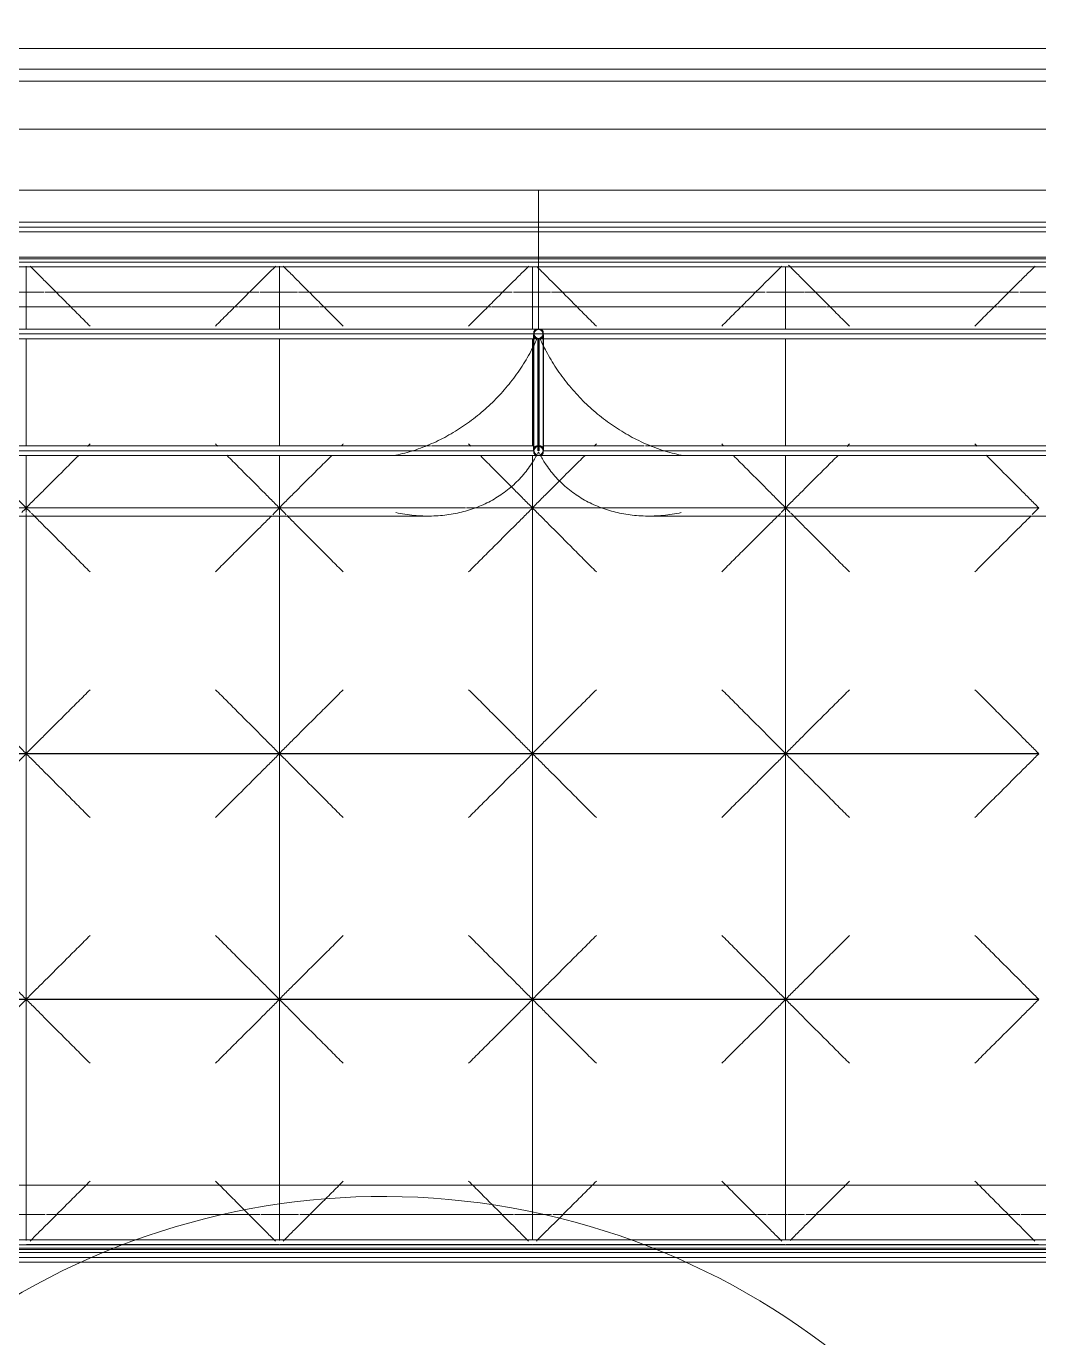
# Model space of a CAD drawing. Header units: inches. Extents: x -2349 to 1043, y -456 to 2193.
# Drawn here: x 763.83 to 796.83, y 405.72 to 448.45 of the extents above; entities that cross this region are included whole.
import ezdxf

# ---------------------------------------------------------------- set-up
doc = ezdxf.new("R2010")
doc.units = ezdxf.units.IN
doc.header["$MEASUREMENT"] = 0
doc.linetypes.add('Dash 1_16_', pattern=[0.125, 0.0625, -0.0625])
for name, color, linetype, lineweight in [('A-DETL', 90, 'Continuous', 9), ('G-ANNO-REVC', 71, 'Continuous', 9), ('I-FURN', 30, 'Continuous', 9)]:
    doc.layers.add(name, color=color, linetype=linetype, lineweight=lineweight)

# ---------------------------------------------------------------- blocks, each defined once
blk = doc.blocks.new('REVIT_SLU235C - REVIT_SLU235C-8102932-7TH FLOOR POWER _ SIGNAL')
at = {"layer": 'I-FURN'}
for p, q in [((46.077, 17.98), (-46.219, 17.98)), ((45.4, 17.302), (-45.541, 17.302)), ((43.331, 17.302), (-43.473, 17.302)), ((-45.159, 16.92), (45.017, 16.92)), ((45.017, 16.92), (-45.159, 16.92)), ((-43.593, 15.353), (43.451, 15.353)), ((43.331, 15.353), (-43.473, 15.353)), ((-12.446, 13.366), (12.446, 13.366)), ((12.446, 13.366), (12.446, 12.245)), ((12.446, 13.366), (12.446, 8.831)), ((12.447, 12.245), (12.447, 13.366)), ((12.447, 13.366), (37.338, 13.366)), ((12.447, 13.366), (12.447, 8.831)), ((12.446, 12.319), (-12.446, 12.319)), ((-12.446, 12.162), (12.446, 12.162)), ((-12.446, 12.004), (12.446, 12.004)), ((12.446, 12.015), (12.446, 11.267)), ((37.338, 12.319), (12.447, 12.319)), ((12.447, 12.162), (37.338, 12.162)), ((12.447, 11.267), (12.447, 12.015)), ((12.447, 12.004), (37.338, 12.004)), ((12.446, 11.18), (-12.446, 11.18)), ((12.446, 11.127), (-12.446, 11.127)), ((12.446, 11.267), (12.446, 9.624)), ((12.447, 9.624), (12.447, 11.267)), ((37.166, 11.18), (12.447, 11.18)), ((37.113, 11.127), (12.447, 11.127)), ((12.446, 11.023), (-12.446, 11.023)), ((-12.446, 11.015), (-4.25, 11.015)), ((-12.446, 11.015), (12.446, 11.015)), ((-12.446, 10.865), (12.446, 10.865)), ((-4.25, 11.015), (4, 11.015)), ((-4.25, 10.886), (-4.25, 9.737)), ((-4.25, 10.886), (-4.25, 9.737)), ((4, 11.015), (12.25, 11.015)), ((4, 10.886), (4, 9.737)), ((4, 9.737), (4, 10.886)), ((12.25, 11.015), (12.446, 11.015)), ((12.25, 9.737), (12.25, 10.875)), ((12.25, 9.737), (12.25, 10.875)), ((37.008, 11.023), (12.447, 11.023)), ((12.447, 11.015), (20.5, 11.015)), ((12.447, 11.015), (37.001, 11.015)), ((12.447, 10.865), (36.851, 10.865)), ((20.5, 11.015), (28.75, 11.015)), ((20.5, 10.874), (20.5, 9.737)), ((20.5, 10.874), (20.5, 9.737)), ((-3.66, 10.039), (-4.87, 10.039)), ((-3.66, 10.039), (-4.87, 10.039)), ((3.338, 10.039), (-3.63, 10.039)), ((3.338, 10.039), (-3.63, 10.039)), ((4.59, 10.039), (3.38, 10.039)), ((4.59, 10.039), (3.38, 10.039)), ((11.588, 10.039), (4.62, 10.039)), ((11.588, 10.039), (4.62, 10.039)), ((12.446, 10.039), (11.63, 10.039)), ((12.446, 10.039), (11.63, 10.039)), ((12.84, 10.039), (12.447, 10.039)), ((12.84, 10.039), (12.447, 10.039)), ((19.838, 10.039), (12.87, 10.039)), ((19.838, 10.039), (12.87, 10.039)), ((21.09, 10.039), (19.88, 10.039)), ((21.09, 10.039), (19.88, 10.039)), ((28.088, 10.039), (21.12, 10.039)), ((28.088, 10.039), (21.12, 10.039)), ((29.34, 10.039), (28.13, 10.039)), ((29.34, 10.039), (28.13, 10.039)), ((-2.937, 9.56), (-5.578, 9.56)), ((-4.25, 9.737), (-4.25, 8.825)), ((-4.25, 9.737), (-4.25, 8.825)), ((2.651, 9.56), (-2.922, 9.56)), ((5.313, 9.56), (2.672, 9.56)), ((4, 9.737), (4, 8.831)), ((4, 8.831), (4, 9.737)), ((10.901, 9.56), (5.328, 9.56)), ((12.446, 9.56), (10.922, 9.56)), ((12.25, 8.831), (12.25, 9.737)), ((12.25, 8.831), (12.25, 9.737)), ((12.446, 9.624), (12.446, 9.56)), ((12.446, 8.831), (12.446, 9.56)), ((12.447, 9.56), (12.447, 9.624)), ((13.563, 9.56), (12.447, 9.56)), ((12.447, 9.56), (12.447, 8.831)), ((19.151, 9.56), (13.578, 9.56)), ((21.813, 9.56), (19.172, 9.56)), ((20.5, 9.737), (20.5, 8.825)), ((20.5, 9.737), (20.5, 8.825)), ((27.401, 9.56), (21.828, 9.56)), ((30.063, 9.56), (27.422, 9.56)), ((12.478, 8.838), (-12.478, 8.838)), ((12.294, 8.681), (-12.294, 8.681)), ((-12.293, 8.685), (12.293, 8.685)), ((12.288, 8.648), (12.288, 4.908)), ((12.289, 8.713), (12.289, 4.842)), ((12.293, 8.685), (12.464, 8.685)), ((12.431, 8.681), (12.294, 8.681)), ((37.371, 8.838), (12.414, 8.838)), ((12.429, 8.685), (12.599, 8.685)), ((12.599, 8.681), (12.462, 8.681)), ((12.599, 8.685), (37.356, 8.685)), ((37.338, 8.681), (12.599, 8.681)), ((12.603, 4.842), (12.603, 8.713)), ((12.604, 4.908), (12.604, 8.648)), ((-12.413, 8.523), (12.413, 8.523)), ((-4.25, 8.527), (-4.25, 5.019)), ((-4.25, 8.527), (-4.25, 5.019)), ((4, 8.531), (4, 5.025)), ((4, 5.025), (4, 8.531)), ((12.25, 5.025), (12.25, 8.527)), ((12.25, 5.025), (12.25, 8.527)), ((12.429, 4.871), (12.429, 8.525)), ((12.446, 4.875), (12.446, 8.527)), ((12.446, 8.153), (12.446, 8.527)), ((12.446, 4.875), (12.446, 8.153)), ((12.447, 8.527), (12.447, 4.875)), ((12.447, 8.527), (12.447, 8.149)), ((12.447, 8.149), (12.447, 4.875)), ((12.464, 8.525), (12.464, 4.871)), ((12.48, 8.523), (37.305, 8.523)), ((20.5, 8.527), (20.5, 5.019)), ((20.5, 8.527), (20.5, 5.019)), ((12.293, 4.871), (-11.593, 4.871)), ((-11.592, 4.875), (12.292, 4.875)), ((8.926, 5.033), (-8.963, 5.033)), ((-7.793, 4.718), (12.336, 4.718)), ((-4.25, 4.721), (-4.25, 3.014)), ((-4.25, 4.721), (-4.25, 3.014)), ((4, 4.726), (4, 3.014)), ((4, 3.014), (4, 4.726)), ((12.294, 5.033), (8.963, 5.033)), ((12.25, 4.558), (12.25, 4.721)), ((12.25, 4.558), (12.25, 4.721)), ((12.336, 4.718), (12.478, 4.718)), ((12.414, 4.718), (12.556, 4.718)), ((12.556, 4.718), (17.093, 4.718)), ((15.893, 5.033), (12.599, 5.033)), ((12.6, 4.875), (37.185, 4.875)), ((37.185, 4.871), (12.6, 4.871)), ((33.818, 5.033), (15.929, 5.033)), ((17.099, 4.718), (37.229, 4.718)), ((20.5, 4.721), (20.5, 3.014)), ((20.5, 4.721), (20.5, 3.014)), ((12.25, 3.014), (12.25, 4.558)), ((12.25, 3.014), (12.25, 4.558)), ((-4.25, 3.014), (-10.314, 3.014)), ((-10.303, 3.009), (-4.25, 3.009)), ((-4.25, 3.014), (4, 3.014)), ((-4.25, 3.009), (-4.25, 2.857)), ((-4.25, 2.857), (-4.25, 3.009)), ((-4.25, 3.009), (4, 3.009)), ((4, 3.014), (10.071, 3.014)), ((4, 2.78), (4, 3.009)), ((4, 3.009), (10.071, 3.009)), ((10.098, 3.009), (10.303, 3.009)), ((10.099, 3.014), (10.314, 3.014)), ((10.303, 3.009), (12.25, 3.009)), ((10.314, 3.014), (12.25, 3.014)), ((14.578, 3.014), (12.25, 3.014)), ((12.25, 3.009), (12.25, -4.992)), ((12.25, 3.009), (14.589, 3.009)), ((20.5, 3.014), (14.578, 3.014)), ((14.589, 3.009), (20.5, 3.009)), ((20.5, 3.014), (28.75, 3.014)), ((20.5, 2.857), (20.5, 3.009)), ((20.5, 2.857), (20.5, 3.009)), ((20.5, 3.009), (28.75, 3.009)), ((-8.855, 2.746), (8.855, 2.746)), ((-4.25, 2.834), (-4.25, 2.747)), ((-4.25, 2.747), (-4.25, 2.834)), ((-4.25, 2.747), (-4.25, -4.992)), ((-4.25, -4.992), (-4.25, 2.747)), ((4, -4.992), (4, 2.747)), ((16.038, 2.746), (33.747, 2.746)), ((20.5, 2.747), (20.5, 2.835)), ((20.5, 2.747), (20.5, 2.835)), ((20.5, -4.992), (20.5, 2.747)), ((20.5, -4.992), (20.5, 2.747)), ((-4.25, -4.992), (-12.5, -4.992)), ((-12.5, -4.997), (-4.25, -4.997)), ((4, -4.992), (-4.25, -4.992)), ((-4.25, -12.998), (-4.25, -4.997)), ((-4.25, -4.997), (4, -4.997)), ((-4.25, -4.997), (-4.25, -12.998)), ((12.25, -4.992), (4, -4.992)), ((4, -12.998), (4, -4.997)), ((4, -4.997), (12.25, -4.997)), ((4, -4.997), (4, -12.998)), ((12.25, -4.992), (20.5, -4.992)), ((12.25, -12.998), (12.25, -4.997)), ((12.25, -4.997), (20.5, -4.997)), ((12.25, -4.997), (12.25, -12.998)), ((28.75, -4.992), (20.5, -4.992)), ((20.5, -12.998), (20.5, -4.997)), ((20.5, -4.997), (28.75, -4.997)), ((20.5, -4.997), (20.5, -12.998)), ((-4.25, -12.998), (-12.5, -12.998)), ((-12.5, -13.002), (-4.25, -13.002)), ((4, -12.998), (-4.25, -12.998)), ((-4.25, -20.861), (-4.25, -13.002)), ((-4.25, -13.002), (4, -13.002)), ((-4.25, -20.861), (-4.25, -13.002)), ((12.25, -12.998), (4, -12.998)), ((4, -13.002), (4, -20.861)), ((4, -13.002), (12.25, -13.002)), ((4, -13.002), (4, -20.861)), ((20.5, -12.998), (12.25, -12.998)), ((12.25, -20.845), (12.25, -13.002)), ((12.25, -13.002), (20.5, -13.002)), ((12.25, -20.845), (12.25, -13.002)), ((28.75, -12.998), (20.5, -12.998)), ((20.5, -20.845), (20.5, -13.002)), ((20.5, -13.002), (28.75, -13.002)), ((20.5, -13.002), (20.5, -20.845)), ((36.025, -19.055), (-36.239, -19.055)), ((-36.239, -19.055), (36.025, -19.055)), ((-3.63, -20.014), (-4.839, -20.014)), ((-4.839, -20.014), (-3.63, -20.014)), ((3.38, -20.014), (-3.587, -20.014)), ((-3.587, -20.014), (3.38, -20.014)), ((4.62, -20.014), (3.411, -20.014)), ((3.411, -20.014), (4.62, -20.014)), ((11.63, -20.014), (4.663, -20.014)), ((4.663, -20.014), (11.63, -20.014)), ((12.87, -20.014), (11.661, -20.014)), ((11.661, -20.014), (12.87, -20.014)), ((19.88, -20.014), (12.913, -20.014)), ((12.913, -20.014), (19.88, -20.014)), ((20.565, -20.014), (19.911, -20.014)), ((19.911, -20.014), (20.565, -20.014)), ((21.12, -20.014), (20.583, -20.014)), ((20.583, -20.014), (21.12, -20.014)), ((28.13, -20.014), (21.163, -20.014)), ((21.163, -20.014), (28.13, -20.014)), ((29.37, -20.014), (28.161, -20.014)), ((28.161, -20.014), (29.37, -20.014)), ((36.851, -20.84), (-37.1, -20.84)), ((-37.415, -21.155), (37.166, -21.155)), ((-37.363, -21.102), (37.113, -21.102)), ((36.363, -21.003), (-36.505, -21.003)), ((-36.505, -21.003), (36.363, -21.003)), ((36.098, -21.25), (-36.239, -21.25)), ((-12.5, -21.003), (-4.25, -21.003)), ((4, -21.003), (-4.25, -21.003)), ((-4.245, -20.998), (3.995, -20.998)), ((3.986, -20.989), (-4.236, -20.989)), ((4, -21.003), (12.25, -21.003)), ((4.005, -20.998), (12.245, -20.998)), ((12.236, -20.989), (4.014, -20.989)), ((20.5, -21.003), (12.25, -21.003)), ((12.255, -20.998), (20.495, -20.998)), ((20.486, -20.989), (12.264, -20.989)), ((28.75, -21.003), (20.5, -21.003)), ((20.505, -20.998), (28.745, -20.998)), ((28.736, -20.989), (20.514, -20.989)), ((-36.239, -21.408), (36.098, -21.408)), ((36.098, -21.408), (-36.239, -21.408)), ((-36.239, -21.565), (36.098, -21.565))]:
    blk.add_line(p, q, dxfattribs=at)
for points, knots in [([(-3.103, 9.868), (-3.285, 10.05), (-3.58, 10.343), (-3.911, 10.679), (-4.068, 10.835), (-4.126, 10.892)], [-0.5838406, -0.5838406, -0.5838406, -0.5838406, -0.3333333, -0.1666667, -0.0696455, -0.0696455, -0.0696455, -0.0696455]), ([(3.88, 10.892), (3.823, 10.835), (3.663, 10.674), (3.33, 10.346), (3.035, 10.049), (2.853, 9.867)], [0.0696455, 0.0696455, 0.0696455, 0.0696455, 0.1666667, 0.3333333, 0.5838406, 0.5838406, 0.5838406, 0.5838406]), ([(5.147, 9.868), (4.965, 10.05), (4.67, 10.343), (4.339, 10.679), (4.182, 10.835), (4.124, 10.892)], [-0.5838406, -0.5838406, -0.5838406, -0.5838406, -0.3333333, -0.1666667, -0.0696455, -0.0696455, -0.0696455, -0.0696455]), ([(12.13, 10.892), (12.073, 10.835), (11.913, 10.674), (11.58, 10.346), (11.285, 10.049), (11.103, 9.867)], [0.0696455, 0.0696455, 0.0696455, 0.0696455, 0.1666667, 0.3333333, 0.5838406, 0.5838406, 0.5838406, 0.5838406]), ([(13.397, 9.868), (13.215, 10.05), (12.92, 10.343), (12.612, 10.656), (12.475, 10.792), (12.439, 10.827)], [-0.5838406, -0.5838406, -0.5838406, -0.5838406, -0.3333333, -0.1666667, -0.105814, -0.105814, -0.105814, -0.105814]), ([(20.38, 10.892), (20.323, 10.835), (20.163, 10.674), (19.83, 10.346), (19.535, 10.049), (19.353, 9.867)], [0.0696455, 0.0696455, 0.0696455, 0.0696455, 0.1666667, 0.3333333, 0.5838406, 0.5838406, 0.5838406, 0.5838406]), ([(21.647, 9.868), (21.465, 10.05), (21.17, 10.343), (20.828, 10.69), (20.66, 10.857), (20.592, 10.924)], [-0.5838406, -0.5838406, -0.5838406, -0.5838406, -0.3333333, -0.1666667, -0.0518944, -0.0518944, -0.0518944, -0.0518944]), ([(28.63, 10.892), (28.573, 10.835), (28.413, 10.674), (28.08, 10.346), (27.785, 10.049), (27.603, 9.867)], [0.0696455, 0.0696455, 0.0696455, 0.0696455, 0.1666667, 0.3333333, 0.5838406, 0.5838406, 0.5838406, 0.5838406]), ([(-2.168, 8.933), (-2.298, 9.06), (-2.553, 9.314), (-2.861, 9.626), (-3.043, 9.808), (-3.103, 9.868)], [-1, -1, -1, -1, -0.8333333, -0.6666667, -0.5838406, -0.5838406, -0.5838406, -0.5838406]), ([(2.854, 9.868), (2.794, 9.808), (2.611, 9.626), (2.299, 9.318), (2.045, 9.063), (1.919, 8.933)], [0.5838406, 0.5838406, 0.5838406, 0.5838406, 0.6666667, 0.8333333, 1, 1, 1, 1]), ([(6.082, 8.933), (5.952, 9.06), (5.697, 9.314), (5.389, 9.626), (5.207, 9.808), (5.147, 9.868)], [-1, -1, -1, -1, -0.8333333, -0.6666667, -0.5838406, -0.5838406, -0.5838406, -0.5838406]), ([(11.104, 9.868), (11.044, 9.808), (10.861, 9.626), (10.549, 9.318), (10.295, 9.063), (10.169, 8.933)], [0.5838406, 0.5838406, 0.5838406, 0.5838406, 0.6666667, 0.8333333, 1, 1, 1, 1]), ([(14.332, 8.933), (14.202, 9.06), (13.947, 9.314), (13.639, 9.626), (13.457, 9.808), (13.397, 9.868)], [-1, -1, -1, -1, -0.8333333, -0.6666667, -0.5838406, -0.5838406, -0.5838406, -0.5838406]), ([(19.354, 9.868), (19.294, 9.808), (19.111, 9.626), (18.799, 9.318), (18.545, 9.063), (18.419, 8.933)], [0.5838406, 0.5838406, 0.5838406, 0.5838406, 0.6666667, 0.8333333, 1, 1, 1, 1]), ([(22.582, 8.933), (22.452, 9.06), (22.197, 9.314), (21.889, 9.626), (21.707, 9.808), (21.647, 9.868)], [-1, -1, -1, -1, -0.8333333, -0.6666667, -0.5838406, -0.5838406, -0.5838406, -0.5838406]), ([(27.604, 9.868), (27.544, 9.808), (27.361, 9.626), (27.049, 9.318), (26.795, 9.063), (26.669, 8.933)], [0.5838406, 0.5838406, 0.5838406, 0.5838406, 0.6666667, 0.8333333, 1, 1, 1, 1]), ([(12.367, 8.531), (12.364, 8.532), (12.358, 8.534), (12.347, 8.54), (12.337, 8.547), (12.327, 8.554), (12.318, 8.563), (12.309, 8.575), (12.3, 8.591), (12.291, 8.615), (12.288, 8.635), (12.288, 8.648)], [0.6666667, 0.6666667, 0.6666667, 0.6666667, 0.6875, 0.7083333, 0.75, 0.7708333, 0.7916667, 0.8333333, 0.875, 0.9166667, 1, 1, 1, 1]), ([(12.289, 8.713), (12.289, 8.727), (12.292, 8.747), (12.301, 8.77), (12.31, 8.786), (12.32, 8.798), (12.328, 8.807), (12.338, 8.815), (12.348, 8.822), (12.359, 8.827), (12.368, 8.831), (12.377, 8.833), (12.387, 8.836), (12.396, 8.837), (12.405, 8.838), (12.411, 8.838), (12.414, 8.838)], [-1, -1, -1, -1, -0.9166667, -0.875, -0.8333333, -0.7916667, -0.7708333, -0.75, -0.7083333, -0.6875, -0.6666667, -0.6458333, -0.625, -0.6041667, -0.5833333, -0.5666667, -0.5666667, -0.5666667, -0.5666667]), ([(12.488, 8.523), (12.484, 8.523), (12.478, 8.523), (12.467, 8.524), (12.457, 8.525), (12.447, 8.527), (12.437, 8.529), (12.426, 8.532), (12.416, 8.536), (12.406, 8.54), (12.396, 8.545), (12.387, 8.551), (12.377, 8.557), (12.368, 8.564), (12.359, 8.571), (12.348, 8.581), (12.338, 8.592), (12.328, 8.604), (12.32, 8.616), (12.31, 8.632), (12.301, 8.652), (12.292, 8.679), (12.289, 8.7), (12.289, 8.713)], [-0.5833333, -0.5833333, -0.5833333, -0.5833333, -0.5625, -0.5416667, -0.5208333, -0.5, -0.4791667, -0.4583333, -0.4375, -0.4166667, -0.3958333, -0.375, -0.3541667, -0.3333333, -0.3125, -0.2916667, -0.25, -0.2291667, -0.2083333, -0.1666667, -0.125, -0.0833333, 0, 0, 0, 0]), ([(12.293, 8.689), (12.295, 8.696), (12.3, 8.71), (12.309, 8.73), (12.318, 8.746), (12.327, 8.758), (12.332, 8.764), (12.334, 8.766)], [0.0833333, 0.0833333, 0.0833333, 0.0833333, 0.125, 0.1666667, 0.2083333, 0.2291667, 0.25, 0.25, 0.25, 0.25]), ([(12.603, 8.713), (12.603, 8.7), (12.6, 8.679), (12.592, 8.652), (12.582, 8.632), (12.573, 8.616), (12.564, 8.604), (12.555, 8.592), (12.542, 8.578), (12.527, 8.566), (12.515, 8.557), (12.506, 8.551), (12.496, 8.545), (12.486, 8.54), (12.476, 8.536), (12.466, 8.532), (12.456, 8.529), (12.446, 8.527), (12.435, 8.525), (12.425, 8.524), (12.415, 8.523), (12.408, 8.523), (12.405, 8.523)], [0, 0, 0, 0, 0.0833333, 0.125, 0.1666667, 0.2083333, 0.2291667, 0.25, 0.2916667, 0.3333333, 0.3541667, 0.375, 0.3958333, 0.4166667, 0.4375, 0.4583333, 0.4791667, 0.5, 0.5208333, 0.5416667, 0.5625, 0.5833333, 0.5833333, 0.5833333, 0.5833333]), ([(12.414, 8.838), (12.415, 8.838), (12.419, 8.838), (12.426, 8.838), (12.437, 8.837), (12.443, 8.835), (12.447, 8.835)], [-0.56666667, -0.56666667, -0.56666667, -0.56666667, -0.5625, -0.54166667, -0.52083333, -0.5, -0.5, -0.5, -0.5]), ([(12.446, 8.835), (12.449, 8.835), (12.456, 8.837), (12.466, 8.838), (12.474, 8.838), (12.478, 8.838), (12.478, 8.838)], [0.5, 0.5, 0.5, 0.5, 0.52083333, 0.54166667, 0.5625, 0.56666667, 0.56666667, 0.56666667, 0.56666667]), ([(12.447, 8.835), (12.45, 8.834), (12.457, 8.832), (12.467, 8.829), (12.478, 8.826), (12.488, 8.821), (12.497, 8.816), (12.507, 8.811), (12.517, 8.804), (12.526, 8.798), (12.534, 8.791), (12.546, 8.781), (12.556, 8.77), (12.565, 8.758), (12.574, 8.746), (12.58, 8.736), (12.583, 8.729)], [-0.5, -0.5, -0.5, -0.5, -0.4791667, -0.4583333, -0.4375, -0.4166667, -0.3958333, -0.375, -0.3541667, -0.3333333, -0.3125, -0.2916667, -0.25, -0.2291667, -0.2083333, -0.1666667, -0.1666667, -0.1666667, -0.1666667]), ([(12.478, 8.838), (12.481, 8.838), (12.487, 8.838), (12.496, 8.837), (12.506, 8.836), (12.515, 8.833), (12.524, 8.831), (12.533, 8.827), (12.544, 8.822), (12.555, 8.815), (12.564, 8.807), (12.573, 8.798), (12.582, 8.786), (12.592, 8.77), (12.6, 8.747), (12.603, 8.727), (12.603, 8.713)], [0.5666667, 0.5666667, 0.5666667, 0.5666667, 0.5833333, 0.6041667, 0.625, 0.6458333, 0.6666667, 0.6875, 0.7083333, 0.75, 0.7708333, 0.7916667, 0.8333333, 0.875, 0.9166667, 1, 1, 1, 1]), ([(12.604, 8.648), (12.604, 8.635), (12.602, 8.615), (12.593, 8.591), (12.584, 8.575), (12.574, 8.563), (12.565, 8.554), (12.556, 8.547), (12.546, 8.54), (12.534, 8.534), (12.529, 8.532), (12.526, 8.531)], [-1, -1, -1, -1, -0.9166667, -0.875, -0.8333333, -0.7916667, -0.7708333, -0.75, -0.7083333, -0.6875, -0.6666667, -0.6666667, -0.6666667, -0.6666667]), ([(12.394, 8.522), (12.334, 8.384), (12.175, 8.059), (11.878, 7.561), (11.496, 7.04), (11.137, 6.636), (10.827, 6.334), (10.584, 6.119), (10.333, 5.915), (10.072, 5.725), (9.805, 5.548), (9.438, 5.33), (8.966, 5.094), (8.384, 4.874), (7.99, 4.77), (7.793, 4.728)], [0.0282177, 0.0282177, 0.0282177, 0.0282177, 0.1, 0.2, 0.3, 0.4, 0.45, 0.5, 0.55, 0.6, 0.65, 0.7, 0.8, 0.9, 1, 1, 1, 1]), ([(12.499, 8.522), (12.561, 8.385), (12.72, 8.059), (13.013, 7.561), (13.397, 7.04), (13.757, 6.636), (14.065, 6.334), (14.308, 6.119), (14.561, 5.915), (14.82, 5.725), (15.087, 5.548), (15.455, 5.33), (15.928, 5.094), (16.503, 4.873), (16.899, 4.769), (17.099, 4.728)], [0.0282241, 0.0282241, 0.0282241, 0.0282241, 0.1, 0.2, 0.3, 0.4, 0.45, 0.5, 0.55, 0.6, 0.65, 0.7, 0.8, 0.9, 1, 1, 1, 1]), ([(-4.25, 3.014), (-4.346, 3.107), (-4.546, 3.306), (-4.972, 3.738), (-5.454, 4.215), (-5.824, 4.591), (-5.951, 4.717), (-5.952, 4.718)], [0, 0, 0, 0, 0.1666667, 0.3333333, 0.6666667, 0.8333333, 0.8344881, 0.8344881, 0.8344881, 0.8344881]), ([(-4.25, 3.014), (-4.156, 3.11), (-3.958, 3.309), (-3.526, 3.736), (-3.049, 4.217), (-2.671, 4.591), (-2.541, 4.719), (-2.538, 4.723)], [0, 0, 0, 0, 0.1666667, 0.3333333, 0.6666667, 0.8333333, 0.837671, 0.837671, 0.837671, 0.837671]), ([(4, 3.014), (3.904, 3.107), (3.704, 3.306), (3.278, 3.738), (2.796, 4.215), (2.423, 4.593), (2.294, 4.722), (2.291, 4.725)], [0, 0, 0, 0, 0.1666667, 0.3333333, 0.6666667, 0.8333333, 0.837671, 0.837671, 0.837671, 0.837671]), ([(4, 3.014), (4.094, 3.11), (4.292, 3.309), (4.724, 3.736), (5.201, 4.217), (5.578, 4.589), (5.706, 4.717), (5.708, 4.719)], [0, 0, 0, 0, 0.1666667, 0.3333333, 0.6666667, 0.8333333, 0.8361334, 0.8361334, 0.8361334, 0.8361334]), ([(7.793, 2.857), (7.993, 2.816), (8.389, 2.757), (8.965, 2.735), (9.533, 2.783), (9.986, 2.879), (10.331, 2.988), (10.584, 3.087), (10.828, 3.201), (11.059, 3.332), (11.279, 3.477), (11.56, 3.69), (11.879, 3.991), (12.169, 4.362), (12.326, 4.616), (12.385, 4.723)], [-1, -1, -1, -1, -0.9, -0.8, -0.7, -0.6, -0.55, -0.5, -0.45, -0.4, -0.35, -0.3, -0.2, -0.1, -0.0312814, -0.0312814, -0.0312814, -0.0312814]), ([(11.541, 3.723), (11.344, 3.92), (11.016, 4.245), (10.685, 4.582), (10.562, 4.704)], [0.3773409, 0.3773409, 0.3773409, 0.3773409, 0.6666667, 0.8283684, 0.8283684, 0.8283684, 0.8283684]), ([(12.288, 4.908), (12.288, 4.921), (12.291, 4.941), (12.3, 4.964), (12.309, 4.981), (12.318, 4.993), (12.327, 5.001), (12.336, 5.009), (12.349, 5.018), (12.364, 5.024), (12.376, 5.028), (12.385, 5.03), (12.395, 5.032), (12.404, 5.032), (12.41, 5.033), (12.413, 5.033)], [0, 0, 0, 0, 0.0833333, 0.125, 0.1666667, 0.2083333, 0.2291667, 0.25, 0.2916667, 0.3333333, 0.3541667, 0.375, 0.3958333, 0.4166667, 0.4333333, 0.4333333, 0.4333333, 0.4333333]), ([(12.289, 4.842), (12.289, 4.829), (12.292, 4.809), (12.301, 4.786), (12.31, 4.769), (12.32, 4.757), (12.328, 4.749), (12.338, 4.741), (12.351, 4.733), (12.362, 4.727), (12.368, 4.725)], [0, 0, 0, 0, 0.0833333, 0.125, 0.1666667, 0.2083333, 0.2291667, 0.25, 0.2916667, 0.3333333, 0.3333333, 0.3333333, 0.3333333]), ([(12.367, 4.758), (12.364, 4.76), (12.358, 4.765), (12.347, 4.775), (12.336, 4.786), (12.327, 4.798), (12.318, 4.81), (12.309, 4.826), (12.3, 4.846), (12.295, 4.86), (12.293, 4.867)], [0.6666667, 0.6666667, 0.6666667, 0.6666667, 0.6875, 0.7083333, 0.75, 0.7708333, 0.7916667, 0.8333333, 0.875, 0.9166667, 0.9166667, 0.9166667, 0.9166667]), ([(12.406, 5.015), (12.403, 5.014), (12.396, 5.011), (12.387, 5.005), (12.377, 4.999), (12.368, 4.992), (12.359, 4.985), (12.348, 4.975), (12.338, 4.964), (12.328, 4.952), (12.32, 4.94), (12.31, 4.924), (12.301, 4.904), (12.296, 4.89), (12.295, 4.883)], [0.5833333, 0.5833333, 0.5833333, 0.5833333, 0.6041667, 0.625, 0.6458333, 0.6666667, 0.6875, 0.7083333, 0.75, 0.7708333, 0.7916667, 0.8333333, 0.875, 0.9166667, 0.9166667, 0.9166667, 0.9166667]), ([(12.413, 5.033), (12.413, 5.033), (12.418, 5.033), (12.425, 5.032), (12.435, 5.031), (12.442, 5.03), (12.446, 5.029)], [0.43333333, 0.43333333, 0.43333333, 0.43333333, 0.4375, 0.45833333, 0.47916667, 0.5, 0.5, 0.5, 0.5]), ([(12.414, 4.718), (12.415, 4.718), (12.419, 4.718), (12.426, 4.718), (12.437, 4.719), (12.443, 4.72), (12.447, 4.721)], [0.43333333, 0.43333333, 0.43333333, 0.43333333, 0.4375, 0.45833333, 0.47916667, 0.5, 0.5, 0.5, 0.5]), ([(12.446, 5.029), (12.449, 5.028), (12.456, 5.027), (12.466, 5.024), (12.476, 5.02), (12.486, 5.015), (12.496, 5.01), (12.506, 5.005), (12.515, 4.999), (12.524, 4.992), (12.533, 4.985), (12.544, 4.975), (12.555, 4.964), (12.564, 4.952), (12.573, 4.94), (12.582, 4.924), (12.591, 4.904), (12.596, 4.89), (12.598, 4.883)], [0.5, 0.5, 0.5, 0.5, 0.5208333, 0.5416667, 0.5625, 0.5833333, 0.6041667, 0.625, 0.6458333, 0.6666667, 0.6875, 0.7083333, 0.75, 0.7708333, 0.7916667, 0.8333333, 0.875, 0.9166667, 0.9166667, 0.9166667, 0.9166667]), ([(12.478, 4.718), (12.478, 4.718), (12.474, 4.718), (12.466, 4.718), (12.456, 4.719), (12.449, 4.72), (12.446, 4.721)], [0.43333333, 0.43333333, 0.43333333, 0.43333333, 0.4375, 0.45833333, 0.47916667, 0.5, 0.5, 0.5, 0.5]), ([(12.48, 5.033), (12.479, 5.033), (12.475, 5.033), (12.467, 5.032), (12.457, 5.031), (12.45, 5.03), (12.447, 5.029)], [0.43333333, 0.43333333, 0.43333333, 0.43333333, 0.4375, 0.45833333, 0.47916667, 0.5, 0.5, 0.5, 0.5]), ([(12.506, 4.724), (12.565, 4.617), (12.721, 4.362), (13.014, 3.991), (13.396, 3.63), (13.756, 3.375), (14.066, 3.201), (14.308, 3.087), (14.56, 2.989), (14.82, 2.906), (15.088, 2.84), (15.454, 2.775), (15.926, 2.736), (16.509, 2.756), (16.902, 2.815), (17.099, 2.857)], [0.0312814, 0.0312814, 0.0312814, 0.0312814, 0.1, 0.2, 0.3, 0.4, 0.45, 0.5, 0.55, 0.6, 0.65, 0.7, 0.8, 0.9, 1, 1, 1, 1]), ([(12.603, 4.842), (12.603, 4.829), (12.6, 4.809), (12.591, 4.786), (12.582, 4.769), (12.573, 4.757), (12.564, 4.749), (12.555, 4.741), (12.542, 4.733), (12.53, 4.727), (12.524, 4.725)], [0, 0, 0, 0, 0.0833333, 0.125, 0.1666667, 0.2083333, 0.2291667, 0.25, 0.2916667, 0.3333333, 0.3333333, 0.3333333, 0.3333333]), ([(12.604, 4.908), (12.604, 4.921), (12.602, 4.941), (12.593, 4.964), (12.584, 4.981), (12.574, 4.993), (12.565, 5.001), (12.556, 5.009), (12.543, 5.018), (12.532, 5.023), (12.526, 5.025)], [0, 0, 0, 0, 0.0833333, 0.125, 0.1666667, 0.2083333, 0.2291667, 0.25, 0.2916667, 0.3333333, 0.3333333, 0.3333333, 0.3333333]), ([(12.526, 4.758), (12.529, 4.76), (12.534, 4.765), (12.546, 4.775), (12.556, 4.786), (12.565, 4.798), (12.574, 4.81), (12.584, 4.826), (12.593, 4.846), (12.602, 4.874), (12.604, 4.894), (12.604, 4.908)], [0.6666667, 0.6666667, 0.6666667, 0.6666667, 0.6875, 0.7083333, 0.75, 0.7708333, 0.7916667, 0.8333333, 0.875, 0.9166667, 1, 1, 1, 1]), ([(13.132, 3.896), (13.277, 4.041), (13.547, 4.312), (13.827, 4.587), (13.954, 4.714), (13.955, 4.715)], [0.4605714, 0.4605714, 0.4605714, 0.4605714, 0.6666667, 0.8333333, 0.8344881, 0.8344881, 0.8344881, 0.8344881]), ([(19.172, 4.342), (19.05, 4.465), (18.927, 4.59), (18.799, 4.717), (18.798, 4.718)], [0.6666667, 0.6666667, 0.6666667, 0.6666667, 0.8333333, 0.8344881, 0.8344881, 0.8344881, 0.8344881]), ([(20.5, 3.014), (20.594, 3.11), (20.792, 3.309), (21.224, 3.736), (21.701, 4.217), (22.079, 4.591), (22.209, 4.719), (22.212, 4.723)], [0, 0, 0, 0, 0.1666667, 0.3333333, 0.6666667, 0.8333333, 0.837671, 0.837671, 0.837671, 0.837671]), ([(28.75, 3.014), (28.654, 3.107), (28.454, 3.306), (28.028, 3.738), (27.546, 4.215), (27.173, 4.593), (27.044, 4.722), (27.041, 4.725)], [0, 0, 0, 0, 0.1666667, 0.3333333, 0.6666667, 0.8333333, 0.837671, 0.837671, 0.837671, 0.837671]), ([(20.5, 3.014), (20.404, 3.107), (20.204, 3.306), (19.778, 3.738), (19.417, 4.096), (19.172, 4.342)], [0, 0, 0, 0, 0.1666667, 0.3333333, 0.6666667, 0.6666667, 0.6666667, 0.6666667]), ([(12.25, 3.014), (12.344, 3.11), (12.542, 3.309), (12.841, 3.604), (13.043, 3.806), (13.132, 3.896)], [0, 0, 0, 0, 0.1666667, 0.3333333, 0.4605714, 0.4605714, 0.4605714, 0.4605714]), ([(12.25, 3.014), (12.154, 3.107), (11.954, 3.306), (11.713, 3.55), (11.571, 3.693), (11.541, 3.723)], [0, 0, 0, 0, 0.1666667, 0.3333333, 0.3773409, 0.3773409, 0.3773409, 0.3773409]), ([(12.25, 3.009), (12.156, 2.913), (11.958, 2.713), (11.526, 2.287), (11.049, 1.805), (10.549, 1.312), (10.295, 1.057), (10.169, 0.927)], [0, 0, 0, 0, 0.166667, 0.333333, 0.666667, 0.833333, 1, 1, 1, 1]), ([(14.332, 0.927), (14.202, 1.054), (13.947, 1.308), (13.454, 1.808), (12.972, 2.285), (12.546, 2.717), (12.346, 2.915), (12.25, 3.009)], [-1, -1, -1, -1, -0.833333, -0.666667, -0.333333, -0.166667, 0, 0, 0, 0]), ([(-2.168, 0.927), (-2.298, 1.054), (-2.553, 1.308), (-3.046, 1.808), (-3.528, 2.285), (-3.864, 2.626), (-3.983, 2.744), (-3.999, 2.76)], [-1, -1, -1, -1, -0.8333333, -0.6666667, -0.3333333, -0.1666667, -0.140883, -0.140883, -0.140883, -0.140883]), ([(3.751, 2.758), (3.736, 2.742), (3.617, 2.623), (3.276, 2.287), (2.799, 1.805), (2.299, 1.312), (2.045, 1.057), (1.919, 0.927)], [0.140883, 0.140883, 0.140883, 0.140883, 0.1666667, 0.3333333, 0.6666667, 0.8333333, 1, 1, 1, 1]), ([(6.082, 0.927), (5.952, 1.054), (5.697, 1.308), (5.204, 1.808), (4.722, 2.285), (4.386, 2.626), (4.267, 2.744), (4.251, 2.76)], [-1, -1, -1, -1, -0.8333333, -0.6666667, -0.3333333, -0.1666667, -0.140883, -0.140883, -0.140883, -0.140883]), ([(20.251, 2.758), (20.236, 2.742), (20.117, 2.623), (19.776, 2.287), (19.299, 1.805), (18.799, 1.312), (18.545, 1.057), (18.419, 0.927)], [0.140883, 0.140883, 0.140883, 0.140883, 0.1666667, 0.3333333, 0.6666667, 0.8333333, 1, 1, 1, 1]), ([(22.582, 0.927), (22.452, 1.054), (22.197, 1.308), (21.704, 1.808), (21.222, 2.285), (20.886, 2.626), (20.767, 2.744), (20.751, 2.76)], [-1, -1, -1, -1, -0.8333333, -0.6666667, -0.3333333, -0.1666667, -0.140883, -0.140883, -0.140883, -0.140883]), ([(28.501, 2.758), (28.486, 2.742), (28.367, 2.623), (28.026, 2.287), (27.549, 1.805), (27.049, 1.312), (26.795, 1.057), (26.669, 0.927)], [0.140883, 0.140883, 0.140883, 0.140883, 0.1666667, 0.3333333, 0.6666667, 0.8333333, 1, 1, 1, 1]), ([(-4.25, -4.992), (-4.346, -4.898), (-4.546, -4.7), (-4.972, -4.268), (-5.454, -3.791), (-5.947, -3.291), (-6.202, -3.037), (-6.331, -2.911)], [0, 0, 0, 0, 0.166667, 0.333333, 0.666667, 0.833333, 1, 1, 1, 1]), ([(-4.25, -4.992), (-4.156, -4.896), (-3.958, -4.696), (-3.526, -4.27), (-3.049, -3.788), (-2.549, -3.295), (-2.295, -3.04), (-2.168, -2.911)], [0, 0, 0, 0, 0.166667, 0.333333, 0.666667, 0.833333, 1, 1, 1, 1]), ([(4, -4.992), (3.904, -4.898), (3.704, -4.7), (3.278, -4.268), (2.796, -3.791), (2.303, -3.291), (2.048, -3.037), (1.919, -2.911)], [0, 0, 0, 0, 0.166667, 0.333333, 0.666667, 0.833333, 1, 1, 1, 1]), ([(4, -4.992), (4.094, -4.896), (4.292, -4.696), (4.724, -4.27), (5.201, -3.788), (5.701, -3.295), (5.955, -3.04), (6.082, -2.911)], [0, 0, 0, 0, 0.166667, 0.333333, 0.666667, 0.833333, 1, 1, 1, 1]), ([(12.25, -4.992), (12.154, -4.898), (11.954, -4.7), (11.528, -4.268), (11.046, -3.791), (10.553, -3.291), (10.298, -3.037), (10.169, -2.911)], [0, 0, 0, 0, 0.166667, 0.333333, 0.666667, 0.833333, 1, 1, 1, 1]), ([(12.25, -4.992), (12.344, -4.896), (12.542, -4.696), (12.974, -4.27), (13.451, -3.788), (13.951, -3.295), (14.205, -3.04), (14.332, -2.911)], [0, 0, 0, 0, 0.166667, 0.333333, 0.666667, 0.833333, 1, 1, 1, 1]), ([(20.5, -4.992), (20.404, -4.898), (20.204, -4.7), (19.778, -4.268), (19.296, -3.791), (18.803, -3.291), (18.548, -3.037), (18.419, -2.911)], [0, 0, 0, 0, 0.166667, 0.333333, 0.666667, 0.833333, 1, 1, 1, 1]), ([(20.5, -4.992), (20.594, -4.896), (20.792, -4.696), (21.224, -4.27), (21.701, -3.788), (22.201, -3.295), (22.455, -3.04), (22.582, -2.911)], [0, 0, 0, 0, 0.166667, 0.333333, 0.666667, 0.833333, 1, 1, 1, 1]), ([(28.75, -4.992), (28.654, -4.898), (28.454, -4.7), (28.028, -4.268), (27.546, -3.791), (27.053, -3.291), (26.798, -3.037), (26.669, -2.911)], [0, 0, 0, 0, 0.166667, 0.333333, 0.666667, 0.833333, 1, 1, 1, 1]), ([(-4.25, -4.997), (-4.344, -5.093), (-4.542, -5.292), (-4.974, -5.719), (-5.451, -6.201), (-5.951, -6.694), (-6.205, -6.949), (-6.331, -7.078)], [0, 0, 0, 0, 0.166667, 0.333333, 0.666667, 0.833333, 1, 1, 1, 1]), ([(-2.168, -7.078), (-2.298, -6.951), (-2.553, -6.698), (-3.046, -6.198), (-3.528, -5.721), (-3.954, -5.289), (-4.154, -5.091), (-4.25, -4.997)], [-1, -1, -1, -1, -0.833333, -0.666667, -0.333333, -0.166667, 0, 0, 0, 0]), ([(4, -4.997), (3.906, -5.093), (3.708, -5.292), (3.276, -5.719), (2.799, -6.201), (2.299, -6.694), (2.045, -6.949), (1.919, -7.078)], [0, 0, 0, 0, 0.166667, 0.333333, 0.666667, 0.833333, 1, 1, 1, 1]), ([(6.082, -7.078), (5.952, -6.951), (5.697, -6.698), (5.204, -6.198), (4.722, -5.721), (4.296, -5.289), (4.096, -5.091), (4, -4.997)], [-1, -1, -1, -1, -0.833333, -0.666667, -0.333333, -0.166667, 0, 0, 0, 0]), ([(12.25, -4.997), (12.156, -5.093), (11.958, -5.292), (11.526, -5.719), (11.049, -6.201), (10.549, -6.694), (10.295, -6.949), (10.169, -7.078)], [0, 0, 0, 0, 0.166667, 0.333333, 0.666667, 0.833333, 1, 1, 1, 1]), ([(14.332, -7.078), (14.202, -6.951), (13.947, -6.698), (13.454, -6.198), (12.972, -5.721), (12.546, -5.289), (12.346, -5.091), (12.25, -4.997)], [-1, -1, -1, -1, -0.833333, -0.666667, -0.333333, -0.166667, 0, 0, 0, 0]), ([(20.5, -4.997), (20.406, -5.093), (20.208, -5.292), (19.776, -5.719), (19.299, -6.201), (18.799, -6.694), (18.545, -6.949), (18.419, -7.078)], [0, 0, 0, 0, 0.166667, 0.333333, 0.666667, 0.833333, 1, 1, 1, 1]), ([(22.582, -7.078), (22.452, -6.951), (22.197, -6.698), (21.704, -6.198), (21.222, -5.721), (20.796, -5.289), (20.596, -5.091), (20.5, -4.997)], [-1, -1, -1, -1, -0.833333, -0.666667, -0.333333, -0.166667, 0, 0, 0, 0]), ([(28.75, -4.997), (28.656, -5.093), (28.458, -5.292), (28.026, -5.719), (27.549, -6.201), (27.049, -6.694), (26.795, -6.949), (26.669, -7.078)], [0, 0, 0, 0, 0.166667, 0.333333, 0.666667, 0.833333, 1, 1, 1, 1]), ([(-4.25, -12.998), (-4.346, -12.904), (-4.546, -12.706), (-4.972, -12.273), (-5.454, -11.797), (-5.947, -11.297), (-6.202, -11.043), (-6.331, -10.916)], [0, 0, 0, 0, 0.166667, 0.333333, 0.666667, 0.833333, 1, 1, 1, 1]), ([(-4.25, -12.998), (-4.156, -12.902), (-3.958, -12.702), (-3.526, -12.276), (-3.049, -11.794), (-2.549, -11.301), (-2.295, -11.046), (-2.168, -10.916)], [0, 0, 0, 0, 0.166667, 0.333333, 0.666667, 0.833333, 1, 1, 1, 1]), ([(4, -12.998), (3.904, -12.904), (3.704, -12.706), (3.278, -12.273), (2.796, -11.797), (2.303, -11.297), (2.048, -11.043), (1.919, -10.916)], [0, 0, 0, 0, 0.166667, 0.333333, 0.666667, 0.833333, 1, 1, 1, 1]), ([(4, -12.998), (4.094, -12.902), (4.292, -12.702), (4.724, -12.276), (5.201, -11.794), (5.701, -11.301), (5.955, -11.046), (6.082, -10.916)], [0, 0, 0, 0, 0.166667, 0.333333, 0.666667, 0.833333, 1, 1, 1, 1]), ([(12.25, -12.998), (12.154, -12.904), (11.954, -12.706), (11.528, -12.273), (11.046, -11.797), (10.553, -11.297), (10.298, -11.043), (10.169, -10.916)], [0, 0, 0, 0, 0.166667, 0.333333, 0.666667, 0.833333, 1, 1, 1, 1]), ([(12.25, -12.998), (12.344, -12.902), (12.542, -12.702), (12.974, -12.276), (13.451, -11.794), (13.951, -11.301), (14.205, -11.046), (14.332, -10.916)], [0, 0, 0, 0, 0.166667, 0.333333, 0.666667, 0.833333, 1, 1, 1, 1]), ([(20.5, -12.998), (20.404, -12.904), (20.204, -12.706), (19.778, -12.273), (19.296, -11.797), (18.803, -11.297), (18.548, -11.043), (18.419, -10.916)], [0, 0, 0, 0, 0.166667, 0.333333, 0.666667, 0.833333, 1, 1, 1, 1]), ([(20.5, -12.998), (20.594, -12.902), (20.792, -12.702), (21.224, -12.276), (21.701, -11.794), (22.201, -11.301), (22.455, -11.046), (22.582, -10.916)], [0, 0, 0, 0, 0.166667, 0.333333, 0.666667, 0.833333, 1, 1, 1, 1]), ([(28.75, -12.998), (28.654, -12.904), (28.454, -12.706), (28.028, -12.273), (27.546, -11.797), (27.053, -11.297), (26.798, -11.043), (26.669, -10.916)], [0, 0, 0, 0, 0.166667, 0.333333, 0.666667, 0.833333, 1, 1, 1, 1]), ([(-4.25, -13.002), (-4.344, -13.098), (-4.542, -13.298), (-4.974, -13.724), (-5.451, -14.206), (-5.951, -14.699), (-6.205, -14.955), (-6.331, -15.084)], [0, 0, 0, 0, 0.166667, 0.333333, 0.666667, 0.833333, 1, 1, 1, 1]), ([(-2.168, -15.084), (-2.298, -14.957), (-2.553, -14.703), (-3.046, -14.204), (-3.528, -13.727), (-3.954, -13.294), (-4.154, -13.096), (-4.25, -13.002)], [-1, -1, -1, -1, -0.833333, -0.666667, -0.333333, -0.166667, 0, 0, 0, 0]), ([(4, -13.002), (3.906, -13.098), (3.708, -13.298), (3.276, -13.724), (2.799, -14.206), (2.299, -14.699), (2.045, -14.955), (1.919, -15.084)], [0, 0, 0, 0, 0.166667, 0.333333, 0.666667, 0.833333, 1, 1, 1, 1]), ([(6.082, -15.084), (5.952, -14.957), (5.697, -14.703), (5.204, -14.204), (4.722, -13.727), (4.296, -13.294), (4.096, -13.096), (4, -13.002)], [-1, -1, -1, -1, -0.833333, -0.666667, -0.333333, -0.166667, 0, 0, 0, 0]), ([(12.25, -13.002), (12.156, -13.098), (11.958, -13.298), (11.526, -13.724), (11.049, -14.206), (10.549, -14.699), (10.295, -14.955), (10.169, -15.084)], [0, 0, 0, 0, 0.166667, 0.333333, 0.666667, 0.833333, 1, 1, 1, 1]), ([(14.332, -15.084), (14.202, -14.957), (13.947, -14.703), (13.454, -14.204), (12.972, -13.727), (12.546, -13.294), (12.346, -13.096), (12.25, -13.002)], [-1, -1, -1, -1, -0.833333, -0.666667, -0.333333, -0.166667, 0, 0, 0, 0]), ([(20.5, -13.002), (20.406, -13.098), (20.208, -13.298), (19.776, -13.724), (19.299, -14.206), (18.799, -14.699), (18.545, -14.955), (18.419, -15.084)], [0, 0, 0, 0, 0.166667, 0.333333, 0.666667, 0.833333, 1, 1, 1, 1]), ([(22.582, -15.084), (22.452, -14.957), (22.197, -14.703), (21.704, -14.204), (21.222, -13.727), (20.796, -13.294), (20.596, -13.096), (20.5, -13.002)], [-1, -1, -1, -1, -0.833333, -0.666667, -0.333333, -0.166667, 0, 0, 0, 0]), ([(28.75, -13.002), (28.656, -13.098), (28.458, -13.298), (28.026, -13.724), (27.549, -14.206), (27.049, -14.699), (26.795, -14.955), (26.669, -15.084)], [0, 0, 0, 0, 0.166667, 0.333333, 0.666667, 0.833333, 1, 1, 1, 1]), ([(-4.123, -20.874), (-4.068, -20.819), (-3.91, -20.661), (-3.526, -20.281), (-3.049, -19.8), (-2.549, -19.307), (-2.295, -19.051), (-2.168, -18.922)], [0.0735639, 0.0735639, 0.0735639, 0.0735639, 0.1666667, 0.3333333, 0.6666667, 0.8333333, 1, 1, 1, 1]), ([(3.871, -20.876), (3.815, -20.821), (3.657, -20.664), (3.278, -20.279), (2.796, -19.802), (2.303, -19.303), (2.048, -19.049), (1.919, -18.922)], [0.0735639, 0.0735639, 0.0735639, 0.0735639, 0.1666667, 0.3333333, 0.6666667, 0.8333333, 1, 1, 1, 1]), ([(4.127, -20.874), (4.182, -20.819), (4.34, -20.661), (4.724, -20.281), (5.201, -19.8), (5.701, -19.307), (5.955, -19.051), (6.082, -18.922)], [0.0735639, 0.0735639, 0.0735639, 0.0735639, 0.1666667, 0.3333333, 0.6666667, 0.8333333, 1, 1, 1, 1]), ([(12.121, -20.876), (12.065, -20.821), (11.907, -20.664), (11.528, -20.279), (11.046, -19.802), (10.553, -19.303), (10.298, -19.049), (10.169, -18.922)], [0.0735639, 0.0735639, 0.0735639, 0.0735639, 0.1666667, 0.3333333, 0.6666667, 0.8333333, 1, 1, 1, 1]), ([(12.377, -20.874), (12.432, -20.819), (12.59, -20.661), (12.974, -20.281), (13.451, -19.8), (13.951, -19.307), (14.205, -19.051), (14.332, -18.922)], [0.0735639, 0.0735639, 0.0735639, 0.0735639, 0.1666667, 0.3333333, 0.6666667, 0.8333333, 1, 1, 1, 1]), ([(20.371, -20.876), (20.315, -20.821), (20.157, -20.664), (19.778, -20.279), (19.296, -19.802), (18.803, -19.303), (18.548, -19.049), (18.419, -18.922)], [0.0735639, 0.0735639, 0.0735639, 0.0735639, 0.1666667, 0.3333333, 0.6666667, 0.8333333, 1, 1, 1, 1]), ([(20.643, -20.858), (20.693, -20.808), (20.845, -20.655), (21.224, -20.281), (21.701, -19.8), (22.201, -19.307), (22.455, -19.051), (22.582, -18.922)], [0.0823288, 0.0823288, 0.0823288, 0.0823288, 0.1666667, 0.3333333, 0.6666667, 0.8333333, 1, 1, 1, 1]), ([(28.621, -20.876), (28.565, -20.821), (28.407, -20.664), (28.028, -20.279), (27.546, -19.802), (27.053, -19.303), (26.798, -19.049), (26.669, -18.922)], [0.0735639, 0.0735639, 0.0735639, 0.0735639, 0.1666667, 0.3333333, 0.6666667, 0.8333333, 1, 1, 1, 1])]:
    blk.add_open_spline(points, degree=3, knots=knots, dxfattribs=at)
for points in [[(12.436, 10.831), (12.421, 10.846), (12.406, 10.861), (12.39, 10.876)], [(12.288, 8.648), (12.288, 8.661), (12.29, 8.675), (12.293, 8.689)], [(12.334, 8.766), (12.339, 8.772), (12.349, 8.783), (12.361, 8.793), (12.367, 8.798)], [(12.367, 8.798), (12.37, 8.8), (12.376, 8.804), (12.385, 8.811), (12.395, 8.816), (12.402, 8.819), (12.405, 8.821)], [(12.405, 8.821), (12.408, 8.823), (12.415, 8.826), (12.425, 8.829), (12.435, 8.832), (12.442, 8.834), (12.446, 8.835)], [(12.583, 8.729), (12.587, 8.723), (12.593, 8.71), (12.598, 8.696), (12.599, 8.689)], [(12.599, 8.689), (12.603, 8.675), (12.604, 8.661), (12.604, 8.648)], [(12.405, 8.523), (12.402, 8.524), (12.395, 8.524), (12.385, 8.526), (12.376, 8.528), (12.37, 8.53), (12.367, 8.531)], [(12.526, 8.531), (12.523, 8.53), (12.517, 8.528), (12.507, 8.526), (12.497, 8.524), (12.491, 8.524), (12.488, 8.523)], [(-2.247, 5.015), (-2.221, 5.042), (-2.195, 5.068), (-2.168, 5.095)], [(1.991, 5.024), (1.967, 5.048), (1.943, 5.071), (1.919, 5.095)], [(6.011, 5.023), (6.034, 5.047), (6.058, 5.071), (6.082, 5.095)], [(10.241, 5.024), (10.217, 5.048), (10.193, 5.071), (10.169, 5.095)], [(12.293, 4.867), (12.29, 4.881), (12.288, 4.894), (12.288, 4.908)], [(12.295, 4.883), (12.291, 4.87), (12.289, 4.856), (12.289, 4.842)], [(12.446, 4.721), (12.442, 4.722), (12.435, 4.723), (12.425, 4.726), (12.415, 4.73), (12.405, 4.735), (12.395, 4.74), (12.385, 4.745), (12.376, 4.751), (12.37, 4.756), (12.367, 4.758)], [(12.368, 4.725), (12.371, 4.724), (12.377, 4.722), (12.387, 4.72), (12.396, 4.719), (12.403, 4.718), (12.406, 4.718)], [(12.447, 5.029), (12.443, 5.028), (12.437, 5.027), (12.426, 5.024), (12.416, 5.02), (12.409, 5.017), (12.406, 5.015)], [(12.406, 4.718), (12.409, 4.718), (12.411, 4.718), (12.414, 4.718)], [(12.416, 4.78), (12.427, 4.801), (12.438, 4.821), (12.449, 4.842)], [(12.444, 4.84), (12.455, 4.82), (12.465, 4.799), (12.476, 4.779)], [(12.447, 4.721), (12.45, 4.722), (12.457, 4.723), (12.467, 4.726), (12.478, 4.73), (12.488, 4.735), (12.498, 4.74), (12.507, 4.745), (12.517, 4.751), (12.523, 4.756), (12.526, 4.758)], [(12.486, 4.718), (12.484, 4.718), (12.481, 4.718), (12.478, 4.718)], [(12.488, 5.032), (12.485, 5.032), (12.482, 5.033), (12.48, 5.033)], [(12.524, 4.725), (12.521, 4.724), (12.515, 4.722), (12.506, 4.72), (12.496, 4.719), (12.49, 4.718), (12.486, 4.718)], [(12.526, 5.025), (12.523, 5.026), (12.517, 5.028), (12.507, 5.03), (12.498, 5.032), (12.491, 5.032), (12.488, 5.032)], [(12.598, 4.883), (12.601, 4.87), (12.603, 4.856), (12.603, 4.842)], [(14.259, 5.022), (14.283, 5.046), (14.307, 5.071), (14.332, 5.095)], [(18.467, 5.047), (18.451, 5.063), (18.435, 5.079), (18.419, 5.095)], [(22.503, 5.016), (22.529, 5.042), (22.555, 5.069), (22.582, 5.095)], [(26.741, 5.024), (26.717, 5.048), (26.693, 5.071), (26.669, 5.095)], [(-4.25, 3.009), (-4.296, 2.962), (-4.343, 2.914), (-4.391, 2.865)], [(-4.106, 2.867), (-4.155, 2.916), (-4.203, 2.963), (-4.25, 3.009)], [(4, 3.009), (3.931, 2.938), (3.859, 2.866), (3.785, 2.791)], [(4.221, 2.791), (4.145, 2.866), (4.072, 2.939), (4, 3.009)], [(20.5, 3.009), (20.454, 2.962), (20.407, 2.914), (20.359, 2.865)], [(20.644, 2.867), (20.595, 2.916), (20.547, 2.963), (20.5, 3.009)], [(28.75, 3.009), (28.681, 2.939), (28.61, 2.866), (28.536, 2.792)], [(-3.999, 2.76), (-4.027, 2.788), (-4.054, 2.816), (-4.082, 2.843)], [(20.338, 2.845), (20.31, 2.816), (20.281, 2.787), (20.251, 2.758)], [(20.751, 2.76), (20.723, 2.789), (20.695, 2.816), (20.667, 2.844)]]:
    blk.add_open_spline(points, degree=3, dxfattribs=at)
blk = doc.blocks.new('Family - ___-9782845-7TH FLOOR POWER _ SIGNAL')
at = {"layer": 'G-ANNO-REVC'}
blk.add_arc((775.473, 386.526), 23.8, 0, 154.7912, dxfattribs=at)

msp = doc.modelspace()

# ---------------------------------------------------------------- linework, layer by layer
at = {"layer": 'A-DETL', "linetype": 'Dash 1_16_'}
msp.add_ellipse((812.079, 367.346), major_axis=(-150, 0), ratio=0.72, dxfattribs=at)

# ---------------------------------------------------------------- block references
at = {"layer": 'G-ANNO-REVC'}
msp.add_blockref('Family - ___-9782845-7TH FLOOR POWER _ SIGNAL', (0, 0), dxfattribs=at)
at = {"layer": 'I-FURN'}
msp.add_blockref('REVIT_SLU235C - REVIT_SLU235C-8102932-7TH FLOOR POWER _ SIGNAL', (768.079, 429.75), dxfattribs=at)

doc.saveas('drawing.dxf')
